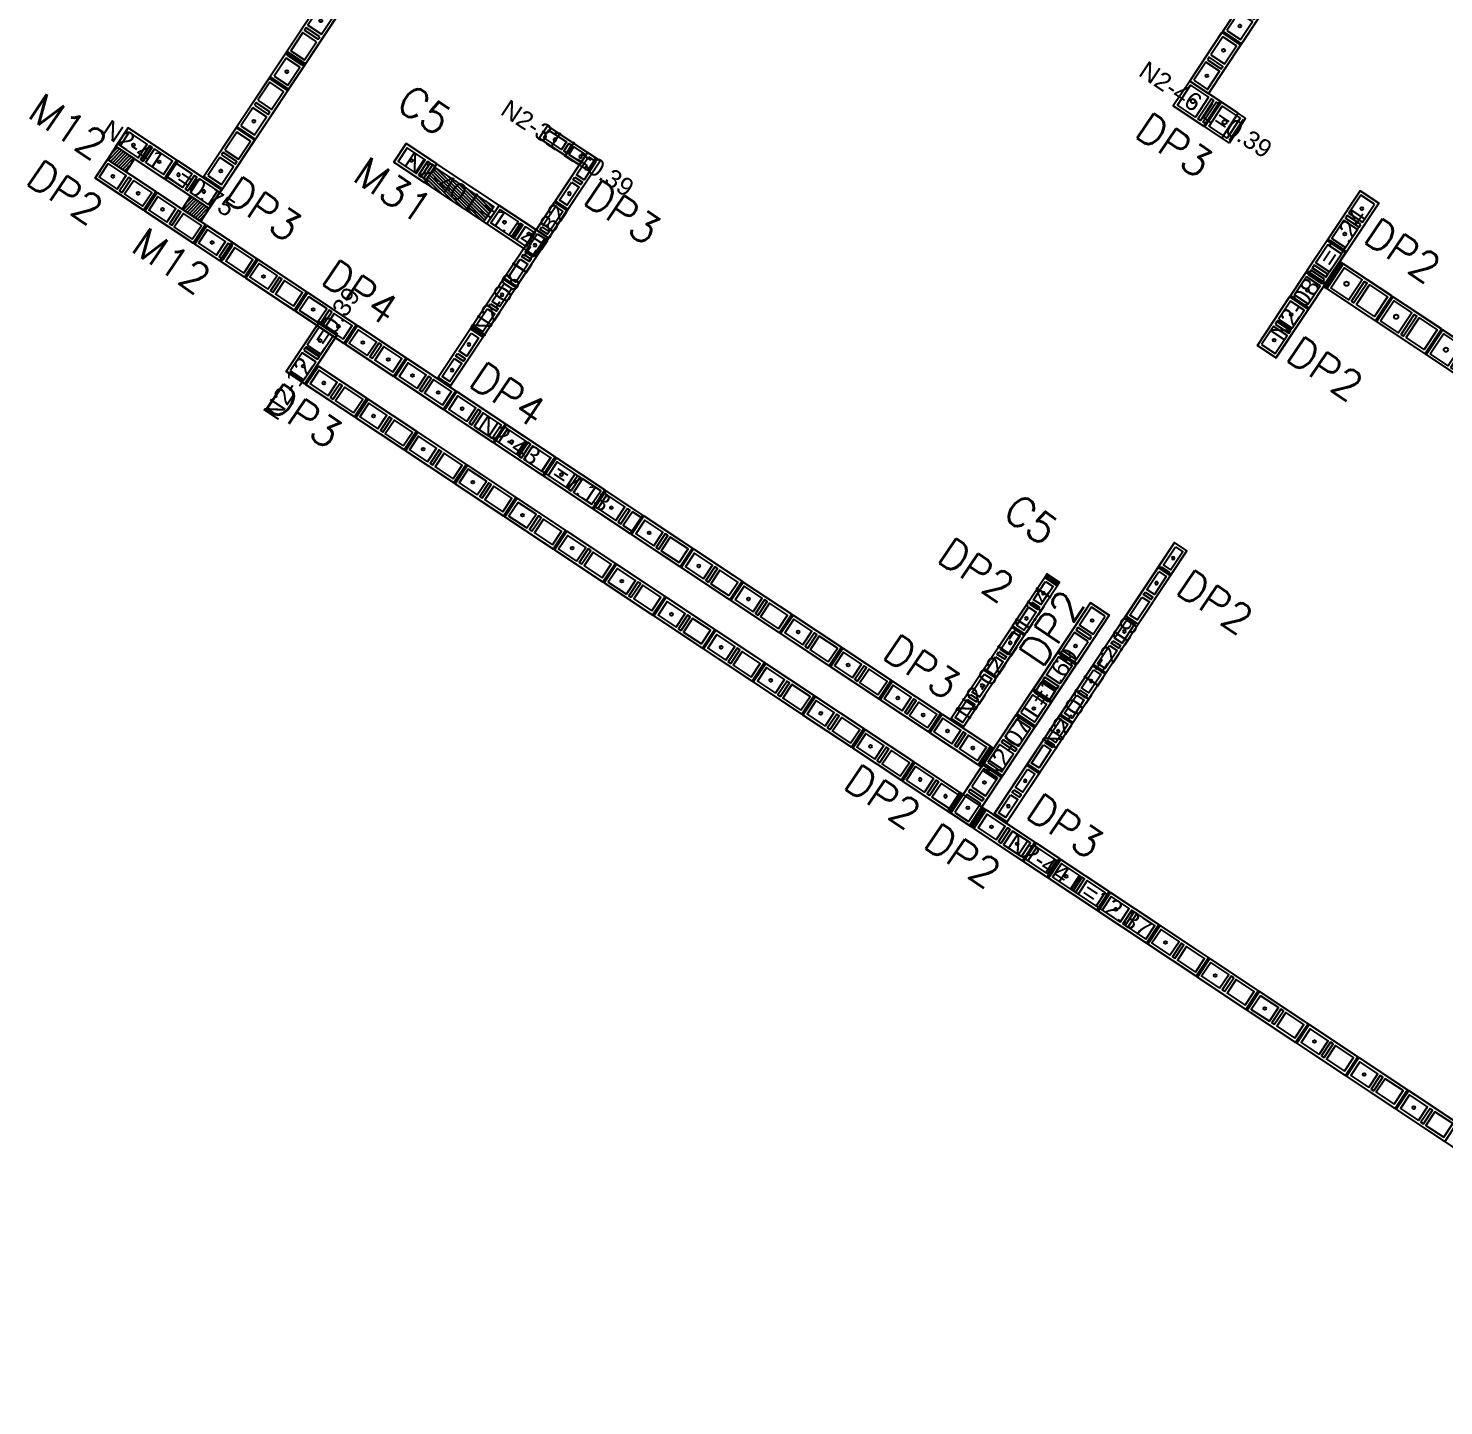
# Model space of a CAD drawing. Header units: metres. Extents: x -28.1 to 2.7, y -14.4 to 10.8.
# Drawn here: x -28.14 to -18.65, y -14.12 to -4.89 of the extents above; entities that cross this region are included whole.
import ezdxf
from ezdxf.enums import TextEntityAlignment as Align
from ezdxf.xclip import XClip

# ---------------------------------------------------------------- set-up
doc = ezdxf.new("R2010")
doc.units = ezdxf.units.M
doc.header["$XCLIPFRAME"] = 2
for name, color, linetype in [('block0.14', 1, 'Continuous'), ('BLOCK251', 1, 'Continuous'), ('BLOKS 008', 8, 'Continuous'), ('CUANT-MUROS-TEXTO', 7, 'Continuous'), ('hatch', 8, 'Continuous'), ('MOCHETAS 004', 4, 'Continuous'), ('N2 Muro de 10cm', 3, 'Continuous'), ('N2 Muro de 15cm', 1, 'Continuous'), ('N2 Muro de 20cm', 5, 'Continuous'), ('S-hatch 002', 2, 'Continuous'), ('S-text 003', 3, 'Continuous'), ('TEX5', 4, 'Continuous')]:
    doc.layers.add(name, color=color, linetype=linetype)
doc.styles.add('ROMANS', font='romans')
doc.styles.get("Standard").update_dxf_attribs({"font": 'arial.ttf'})

# ---------------------------------------------------------------- blocks, each defined once
blk = doc.blocks.new('*U9')
at = {"color": 251}
blk.add_lwpolyline([(135.5512, -9.5275), (135.7512, -9.5275)], dxfattribs=at)
for points in [[(135.5512, -9.9275), (135.7512, -9.9275), (135.7512, -9.5375), (135.5512, -9.5375)], [(135.7312, -9.7025), (135.5712, -9.7025), (135.5712, -9.5575), (135.7312, -9.5575)], [(135.7312, -9.7425), (135.5712, -9.7425), (135.5712, -9.7225), (135.7312, -9.7225)], [(135.7312, -9.9075), (135.5712, -9.9075), (135.5712, -9.7625), (135.7312, -9.7625)]]:
    blk.add_lwpolyline(points, close=True)
at = {"color": 3}
blk.add_circle((135.6512, -9.835), 0.0144, dxfattribs=at)
blk = doc.blocks.new('*U11')
at = {"color": 251}
blk.add_lwpolyline([(135.5512, -9.5275), (135.7512, -9.5275)], dxfattribs=at)
for points in [[(135.5512, -9.9275), (135.7512, -9.9275), (135.7512, -9.5375), (135.5512, -9.5375)], [(135.7312, -9.7025), (135.5712, -9.7025), (135.5712, -9.5575), (135.7312, -9.5575)], [(135.7312, -9.7425), (135.5712, -9.7425), (135.5712, -9.7225), (135.7312, -9.7225)], [(135.7312, -9.9075), (135.5712, -9.9075), (135.5712, -9.7625), (135.7312, -9.7625)]]:
    blk.add_lwpolyline(points, close=True)
at = {"color": 3}
blk.add_circle((135.6512, -9.835), 0.0144, dxfattribs=at)
blk = doc.blocks.new('*U12')
at = {"color": 251}
blk.add_lwpolyline([(135.5512, -9.5275), (135.7512, -9.5275)], dxfattribs=at)
for points in [[(135.5512, -9.9275), (135.7512, -9.9275), (135.7512, -9.5375), (135.5512, -9.5375)], [(135.7312, -9.7025), (135.5712, -9.7025), (135.5712, -9.5575), (135.7312, -9.5575)], [(135.7312, -9.7425), (135.5712, -9.7425), (135.5712, -9.7225), (135.7312, -9.7225)], [(135.7312, -9.9075), (135.5712, -9.9075), (135.5712, -9.7625), (135.7312, -9.7625)]]:
    blk.add_lwpolyline(points, close=True)
at = {"color": 3}
blk.add_circle((135.6512, -9.835), 0.0144, dxfattribs=at)
blk = doc.blocks.new('*U80')
for points in [[(-0.075, 0.4), (0.075, 0.4), (0.075, 0.01), (-0.075, 0.01)], [(0.055, 0.38), (-0.055, 0.38), (-0.055, 0.235), (0.055, 0.235)], [(0.055, 0.215), (-0.055, 0.215), (-0.055, 0.195), (0.055, 0.195)], [(0.055, 0.175), (-0.055, 0.175), (-0.055, 0.03), (0.055, 0.03)]]:
    blk.add_lwpolyline(points, close=True)
blk = doc.blocks.new('*U96')
for points in [[(-0.075, 0.4), (0.075, 0.4), (0.075, 0.01), (-0.075, 0.01)], [(0.055, 0.38), (-0.055, 0.38), (-0.055, 0.235), (0.055, 0.235)], [(0.055, 0.215), (-0.055, 0.215), (-0.055, 0.195), (0.055, 0.195)], [(0.055, 0.175), (-0.055, 0.175), (-0.055, 0.03), (0.055, 0.03)]]:
    blk.add_lwpolyline(points, close=True)
at = {"color": 251}
blk.add_lwpolyline([(-0.075, 0), (0.075, 0)], dxfattribs=at)
at = {"color": 3}
for centre in [(0, 0.3075), (0, 0.1025)]:
    blk.add_circle(centre, 0.00953, dxfattribs=at)
blk = doc.blocks.new('*U16')
for points in [[(-0.075, 0.4), (0.075, 0.4), (0.075, 0.01), (-0.075, 0.01)], [(0.055, 0.38), (-0.055, 0.38), (-0.055, 0.235), (0.055, 0.235)], [(0.055, 0.215), (-0.055, 0.215), (-0.055, 0.195), (0.055, 0.195)], [(0.055, 0.175), (-0.055, 0.175), (-0.055, 0.03), (0.055, 0.03)]]:
    blk.add_lwpolyline(points, close=True)
at = {"color": 251}
blk.add_lwpolyline([(-0.075, 0), (0.075, 0)], dxfattribs=at)
at = {"color": 3}
for centre in [(0, 0.3075), (0, 0.1025)]:
    blk.add_circle(centre, 0.00953, dxfattribs=at)
blk = doc.blocks.new('*U97')
blk.add_line((135.7512, -9.7325), (135.5512, -9.7325))
at = {"color": 251}
blk.add_lwpolyline([(135.5512, -9.5275), (135.7512, -9.5275)], dxfattribs=at)
for points in [[(135.7512, -9.7325), (135.7512, -9.5375), (135.5512, -9.5375), (135.5512, -9.7325)], [(135.5712, -9.7325), (135.5712, -9.7225), (135.7312, -9.7225), (135.7312, -9.7325)]]:
    blk.add_lwpolyline(points)
blk.add_lwpolyline([(135.7312, -9.7025), (135.5712, -9.7025), (135.5712, -9.5575), (135.7312, -9.5575)], close=True)
at = {"color": 3}
blk.add_circle((135.6512, -9.63), 0.0144, dxfattribs=at)
blk = doc.blocks.new('*U98')
at = {"color": 251}
blk.add_lwpolyline([(135.5512, -9.5275), (135.7512, -9.5275)], dxfattribs=at)
for points in [[(135.5512, -9.9275), (135.7512, -9.9275), (135.7512, -9.5375), (135.5512, -9.5375)], [(135.7312, -9.7025), (135.5712, -9.7025), (135.5712, -9.5575), (135.7312, -9.5575)], [(135.7312, -9.7425), (135.5712, -9.7425), (135.5712, -9.7225), (135.7312, -9.7225)], [(135.7312, -9.9075), (135.5712, -9.9075), (135.5712, -9.7625), (135.7312, -9.7625)]]:
    blk.add_lwpolyline(points, close=True)
at = {"color": 3}
blk.add_circle((135.6512, -9.835), 0.0144, dxfattribs=at)
blk = doc.blocks.new('*U99')
for points in [[(-0.075, 0.4), (0.075, 0.4), (0.075, 0.01), (-0.075, 0.01)], [(0.055, 0.38), (-0.055, 0.38), (-0.055, 0.235), (0.055, 0.235)], [(0.055, 0.215), (-0.055, 0.215), (-0.055, 0.195), (0.055, 0.195)], [(0.055, 0.175), (-0.055, 0.175), (-0.055, 0.03), (0.055, 0.03)]]:
    blk.add_lwpolyline(points, close=True)
at = {"color": 251}
blk.add_lwpolyline([(-0.075, 0), (0.075, 0)], dxfattribs=at)
at = {"color": 3}
for centre in [(0, 0.3075), (0, 0.1025)]:
    blk.add_circle(centre, 0.00953, dxfattribs=at)
blk = doc.blocks.new('*U85')
for points in [[(-0.075, 0.4), (0.075, 0.4), (0.075, 0.01), (-0.075, 0.01)], [(0.055, 0.38), (-0.055, 0.38), (-0.055, 0.235), (0.055, 0.235)], [(0.055, 0.215), (-0.055, 0.215), (-0.055, 0.195), (0.055, 0.195)], [(0.055, 0.175), (-0.055, 0.175), (-0.055, 0.03), (0.055, 0.03)]]:
    blk.add_lwpolyline(points, close=True)
blk = doc.blocks.new('*U108')
for points in [[(-0.075, 0.4), (0.075, 0.4), (0.075, 0.01), (-0.075, 0.01)], [(0.055, 0.38), (-0.055, 0.38), (-0.055, 0.235), (0.055, 0.235)], [(0.055, 0.215), (-0.055, 0.215), (-0.055, 0.195), (0.055, 0.195)], [(0.055, 0.175), (-0.055, 0.175), (-0.055, 0.03), (0.055, 0.03)]]:
    blk.add_lwpolyline(points, close=True)
at = {"color": 251}
blk.add_lwpolyline([(-0.075, 0), (0.075, 0)], dxfattribs=at)
at = {"color": 3}
blk.add_circle((0, 0.1025), 0.00953, dxfattribs=at)
blk = doc.blocks.new('*U109')
for points in [[(-0.075, 0.4), (0.075, 0.4), (0.075, 0.01), (-0.075, 0.01)], [(0.055, 0.38), (-0.055, 0.38), (-0.055, 0.235), (0.055, 0.235)], [(0.055, 0.215), (-0.055, 0.215), (-0.055, 0.195), (0.055, 0.195)], [(0.055, 0.175), (-0.055, 0.175), (-0.055, 0.03), (0.055, 0.03)]]:
    blk.add_lwpolyline(points, close=True)
at = {"color": 251}
blk.add_lwpolyline([(-0.075, 0), (0.075, 0)], dxfattribs=at)
at = {"color": 3}
blk.add_circle((0, 0.1025), 0.00953, dxfattribs=at)
blk = doc.blocks.new('*U110')
for points in [[(-0.075, 0.4), (0.075, 0.4), (0.075, 0.01), (-0.075, 0.01)], [(0.055, 0.38), (-0.055, 0.38), (-0.055, 0.235), (0.055, 0.235)], [(0.055, 0.215), (-0.055, 0.215), (-0.055, 0.195), (0.055, 0.195)], [(0.055, 0.175), (-0.055, 0.175), (-0.055, 0.03), (0.055, 0.03)]]:
    blk.add_lwpolyline(points, close=True)
at = {"color": 251}
blk.add_lwpolyline([(-0.075, 0), (0.075, 0)], dxfattribs=at)
at = {"color": 3}
for centre in [(0, 0.3075), (0, 0.1025)]:
    blk.add_circle(centre, 0.00953, dxfattribs=at)
blk = doc.blocks.new('*U111')
for points in [[(-0.075, 0.4), (0.075, 0.4), (0.075, 0.01), (-0.075, 0.01)], [(0.055, 0.38), (-0.055, 0.38), (-0.055, 0.235), (0.055, 0.235)], [(0.055, 0.215), (-0.055, 0.215), (-0.055, 0.195), (0.055, 0.195)], [(0.055, 0.175), (-0.055, 0.175), (-0.055, 0.03), (0.055, 0.03)]]:
    blk.add_lwpolyline(points, close=True)
at = {"color": 251}
blk.add_lwpolyline([(-0.075, 0), (0.075, 0)], dxfattribs=at)
at = {"color": 3}
for centre in [(0, 0.3075), (0, 0.1025)]:
    blk.add_circle(centre, 0.00953, dxfattribs=at)
blk = doc.blocks.new('*U112')
for points in [[(-0.075, 0.4), (0.075, 0.4), (0.075, 0.01), (-0.075, 0.01)], [(0.055, 0.38), (-0.055, 0.38), (-0.055, 0.235), (0.055, 0.235)], [(0.055, 0.215), (-0.055, 0.215), (-0.055, 0.195), (0.055, 0.195)], [(0.055, 0.175), (-0.055, 0.175), (-0.055, 0.03), (0.055, 0.03)]]:
    blk.add_lwpolyline(points, close=True)
at = {"color": 251}
blk.add_lwpolyline([(-0.075, 0), (0.075, 0)], dxfattribs=at)
at = {"color": 3}
for centre in [(0, 0.3075), (0, 0.1025)]:
    blk.add_circle(centre, 0.00953, dxfattribs=at)
blk = doc.blocks.new('*U343')
for points in [[(-0.075, 0.4), (0.075, 0.4), (0.075, 0.01), (-0.075, 0.01)], [(0.055, 0.38), (-0.055, 0.38), (-0.055, 0.235), (0.055, 0.235)], [(0.055, 0.215), (-0.055, 0.215), (-0.055, 0.195), (0.055, 0.195)], [(0.055, 0.175), (-0.055, 0.175), (-0.055, 0.03), (0.055, 0.03)]]:
    blk.add_lwpolyline(points, close=True)
at = {"color": 251}
blk.add_lwpolyline([(-0.075, 0), (0.075, 0)], dxfattribs=at)
at = {"color": 3}
for centre in [(0, 0.3075), (0, 0.1025)]:
    blk.add_circle(centre, 0.00953, dxfattribs=at)
blk = doc.blocks.new('*U347')
for points in [[(-0.075, 0.4), (0.075, 0.4), (0.075, 0.01), (-0.075, 0.01)], [(0.055, 0.38), (-0.055, 0.38), (-0.055, 0.235), (0.055, 0.235)], [(0.055, 0.215), (-0.055, 0.215), (-0.055, 0.195), (0.055, 0.195)], [(0.055, 0.175), (-0.055, 0.175), (-0.055, 0.03), (0.055, 0.03)]]:
    blk.add_lwpolyline(points, close=True)
at = {"color": 251}
blk.add_lwpolyline([(-0.075, 0), (0.075, 0)], dxfattribs=at)
at = {"color": 3}
for centre in [(0, 0.3075), (0, 0.1025)]:
    blk.add_circle(centre, 0.00953, dxfattribs=at)
blk = doc.blocks.new('*U346')
for points in [[(-0.075, 0.4), (0.075, 0.4), (0.075, 0.01), (-0.075, 0.01)], [(0.055, 0.38), (-0.055, 0.38), (-0.055, 0.235), (0.055, 0.235)], [(0.055, 0.215), (-0.055, 0.215), (-0.055, 0.195), (0.055, 0.195)], [(0.055, 0.175), (-0.055, 0.175), (-0.055, 0.03), (0.055, 0.03)]]:
    blk.add_lwpolyline(points, close=True)
at = {"color": 251}
blk.add_lwpolyline([(-0.075, 0), (0.075, 0)], dxfattribs=at)
at = {"color": 3}
for centre in [(0, 0.3075), (0, 0.1025)]:
    blk.add_circle(centre, 0.00953, dxfattribs=at)
blk = doc.blocks.new('*U116')
for points in [[(-0.075, 0.4), (0.075, 0.4), (0.075, 0.01), (-0.075, 0.01)], [(0.055, 0.38), (-0.055, 0.38), (-0.055, 0.235), (0.055, 0.235)], [(0.055, 0.215), (-0.055, 0.215), (-0.055, 0.195), (0.055, 0.195)], [(0.055, 0.175), (-0.055, 0.175), (-0.055, 0.03), (0.055, 0.03)]]:
    blk.add_lwpolyline(points, close=True)
at = {"color": 251}
blk.add_lwpolyline([(-0.075, 0), (0.075, 0)], dxfattribs=at)
at = {"color": 3}
blk.add_circle((0, 0.1025), 0.00953, dxfattribs=at)
blk = doc.blocks.new('*U113')
for points in [[(-0.075, 0.4), (0.075, 0.4), (0.075, 0.01), (-0.075, 0.01)], [(0.055, 0.38), (-0.055, 0.38), (-0.055, 0.235), (0.055, 0.235)], [(0.055, 0.215), (-0.055, 0.215), (-0.055, 0.195), (0.055, 0.195)], [(0.055, 0.175), (-0.055, 0.175), (-0.055, 0.03), (0.055, 0.03)]]:
    blk.add_lwpolyline(points, close=True)
at = {"color": 251}
blk.add_lwpolyline([(-0.075, 0), (0.075, 0)], dxfattribs=at)
at = {"color": 3}
for centre in [(0, 0.3075), (0, 0.1025)]:
    blk.add_circle(centre, 0.00953, dxfattribs=at)
blk = doc.blocks.new('*U114')
for points in [[(-0.075, 0.4), (0.075, 0.4), (0.075, 0.01), (-0.075, 0.01)], [(0.055, 0.38), (-0.055, 0.38), (-0.055, 0.235), (0.055, 0.235)], [(0.055, 0.215), (-0.055, 0.215), (-0.055, 0.195), (0.055, 0.195)], [(0.055, 0.175), (-0.055, 0.175), (-0.055, 0.03), (0.055, 0.03)]]:
    blk.add_lwpolyline(points, close=True)
at = {"color": 3}
blk.add_circle((0, 0.3075), 0.00953, dxfattribs=at)
blk = doc.blocks.new('*U115')
for points in [[(-0.075, 0.4), (0.075, 0.4), (0.075, 0.21), (-0.075, 0.21)], [(0.055, 0.38), (-0.055, 0.38), (-0.055, 0.235), (0.055, 0.235)]]:
    blk.add_lwpolyline(points, close=True)
at = {"color": 251}
blk.add_lwpolyline([(-0.075, 0.2), (0.075, 0.2)], dxfattribs=at)
blk.add_lwpolyline([(0.055, 0.21), (0.055, 0.215), (-0.055, 0.215), (-0.055, 0.21)])
blk = doc.blocks.new('*U121')
for points in [[(-0.075, 0.4), (0.075, 0.4), (0.075, 0.01), (-0.075, 0.01)], [(0.055, 0.38), (-0.055, 0.38), (-0.055, 0.235), (0.055, 0.235)], [(0.055, 0.215), (-0.055, 0.215), (-0.055, 0.195), (0.055, 0.195)], [(0.055, 0.175), (-0.055, 0.175), (-0.055, 0.03), (0.055, 0.03)]]:
    blk.add_lwpolyline(points, close=True)
at = {"color": 251}
blk.add_lwpolyline([(-0.075, 0), (0.075, 0)], dxfattribs=at)
at = {"color": 3}
for centre in [(0, 0.3075), (0, 0.1025)]:
    blk.add_circle(centre, 0.00953, dxfattribs=at)
blk = doc.blocks.new('*U124')
for points in [[(-0.075, 0.4), (0.075, 0.4), (0.075, 0.01), (-0.075, 0.01)], [(0.055, 0.38), (-0.055, 0.38), (-0.055, 0.235), (0.055, 0.235)], [(0.055, 0.215), (-0.055, 0.215), (-0.055, 0.195), (0.055, 0.195)], [(0.055, 0.175), (-0.055, 0.175), (-0.055, 0.03), (0.055, 0.03)]]:
    blk.add_lwpolyline(points, close=True)
at = {"color": 251}
blk.add_lwpolyline([(-0.075, 0), (0.075, 0)], dxfattribs=at)
at = {"color": 3}
blk.add_circle((0, 0.3075), 0.00953, dxfattribs=at)
blk = doc.blocks.new('*U123')
for points in [[(-0.075, 0.4), (0.075, 0.4), (0.075, 0.21), (-0.075, 0.21)], [(0.055, 0.38), (-0.055, 0.38), (-0.055, 0.235), (0.055, 0.235)]]:
    blk.add_lwpolyline(points, close=True)
at = {"color": 251}
blk.add_lwpolyline([(-0.075, 0.2), (0.075, 0.2)], dxfattribs=at)
blk.add_lwpolyline([(0.055, 0.21), (0.055, 0.215), (-0.055, 0.215), (-0.055, 0.21)])
at = {"color": 3}
blk.add_circle((0, 0.3075), 0.00953, dxfattribs=at)
blk = doc.blocks.new('*U125')
for points in [[(-0.075, 0.4), (0.075, 0.4), (0.075, 0.01), (-0.075, 0.01)], [(0.055, 0.38), (-0.055, 0.38), (-0.055, 0.235), (0.055, 0.235)], [(0.055, 0.215), (-0.055, 0.215), (-0.055, 0.195), (0.055, 0.195)], [(0.055, 0.175), (-0.055, 0.175), (-0.055, 0.03), (0.055, 0.03)]]:
    blk.add_lwpolyline(points, close=True)
at = {"color": 3}
blk.add_circle((0, 0.3075), 0.00953, dxfattribs=at)
blk = doc.blocks.new('*U133')
for points in [[(-0.075, 0.4), (0.075, 0.4), (0.075, 0.01), (-0.075, 0.01)], [(0.055, 0.38), (-0.055, 0.38), (-0.055, 0.235), (0.055, 0.235)], [(0.055, 0.215), (-0.055, 0.215), (-0.055, 0.195), (0.055, 0.195)], [(0.055, 0.175), (-0.055, 0.175), (-0.055, 0.03), (0.055, 0.03)]]:
    blk.add_lwpolyline(points, close=True)
at = {"color": 3}
blk.add_circle((0, 0.3075), 0.00953, dxfattribs=at)
blk = doc.blocks.new('*U301')
for points in [[(-0.05, 0.4), (0.05, 0.4), (0.05, 0.01), (-0.05, 0.01)], [(0.03, 0.38), (-0.03, 0.38), (-0.03, 0.235), (0.03, 0.235)], [(0.03, 0.215), (-0.03, 0.215), (-0.03, 0.195), (0.03, 0.195)], [(0.03, 0.175), (-0.03, 0.175), (-0.03, 0.03), (0.03, 0.03)]]:
    blk.add_lwpolyline(points, close=True)
at = {"color": 251}
blk.add_lwpolyline([(-0.05, 0), (0.05, 0)], dxfattribs=at)
at = {"color": 3}
for centre in [(0, 0.3075), (0, 0.1025)]:
    blk.add_circle(centre, 0.00953, dxfattribs=at)
blk = doc.blocks.new('*U303')
for points in [[(-0.05, 0.4), (0.05, 0.4), (0.05, 0.01), (-0.05, 0.01)], [(0.03, 0.38), (-0.03, 0.38), (-0.03, 0.235), (0.03, 0.235)], [(0.03, 0.215), (-0.03, 0.215), (-0.03, 0.195), (0.03, 0.195)], [(0.03, 0.175), (-0.03, 0.175), (-0.03, 0.03), (0.03, 0.03)]]:
    blk.add_lwpolyline(points, close=True)
at = {"color": 251}
blk.add_lwpolyline([(-0.05, 0), (0.05, 0)], dxfattribs=at)
at = {"color": 3}
blk.add_circle((0, 0.3075), 0.00953, dxfattribs=at)
blk = doc.blocks.new('*U304')
for points in [[(-0.05, 0.4), (0.05, 0.4), (0.05, 0.01), (-0.05, 0.01)], [(0.03, 0.38), (-0.03, 0.38), (-0.03, 0.235), (0.03, 0.235)], [(0.03, 0.215), (-0.03, 0.215), (-0.03, 0.195), (0.03, 0.195)], [(0.03, 0.175), (-0.03, 0.175), (-0.03, 0.03), (0.03, 0.03)]]:
    blk.add_lwpolyline(points, close=True)
at = {"color": 251}
blk.add_lwpolyline([(-0.05, 0), (0.05, 0)], dxfattribs=at)
at = {"color": 3}
blk.add_circle((0, 0.3075), 0.00953, dxfattribs=at)
blk = doc.blocks.new('*U305')
for points in [[(-0.05, 0.4), (0.05, 0.4), (0.05, 0.01), (-0.05, 0.01)], [(0.03, 0.38), (-0.03, 0.38), (-0.03, 0.235), (0.03, 0.235)], [(0.03, 0.215), (-0.03, 0.215), (-0.03, 0.195), (0.03, 0.195)], [(0.03, 0.175), (-0.03, 0.175), (-0.03, 0.03), (0.03, 0.03)]]:
    blk.add_lwpolyline(points, close=True)
at = {"color": 251}
blk.add_lwpolyline([(-0.05, 0), (0.05, 0)], dxfattribs=at)
at = {"color": 3}
blk.add_circle((0, 0.3075), 0.00953, dxfattribs=at)
blk = doc.blocks.new('*U302')
for points in [[(-0.05, 0.4), (0.05, 0.4), (0.05, 0.21), (-0.05, 0.21)], [(0.03, 0.38), (-0.03, 0.38), (-0.03, 0.235), (0.03, 0.235)]]:
    blk.add_lwpolyline(points, close=True)
at = {"color": 251}
blk.add_lwpolyline([(-0.05, 0.2), (0.05, 0.2)], dxfattribs=at)
blk.add_lwpolyline([(0.03, 0.21), (0.03, 0.215), (-0.03, 0.215), (-0.03, 0.21)])
at = {"color": 3}
blk.add_circle((0, 0.3075), 0.00953, dxfattribs=at)
blk = doc.blocks.new('*U307')
for points in [[(-0.05, 0.4), (0.05, 0.4), (0.05, 0.01), (-0.05, 0.01)], [(0.03, 0.38), (-0.03, 0.38), (-0.03, 0.235), (0.03, 0.235)], [(0.03, 0.215), (-0.03, 0.215), (-0.03, 0.195), (0.03, 0.195)], [(0.03, 0.175), (-0.03, 0.175), (-0.03, 0.03), (0.03, 0.03)]]:
    blk.add_lwpolyline(points, close=True)
at = {"color": 251}
blk.add_lwpolyline([(-0.05, 0), (0.05, 0)], dxfattribs=at)
at = {"color": 3}
blk.add_circle((0, 0.3075), 0.00953, dxfattribs=at)
blk = doc.blocks.new('*U308')
for points in [[(-0.05, 0.4), (0.05, 0.4), (0.05, 0.01), (-0.05, 0.01)], [(0.03, 0.38), (-0.03, 0.38), (-0.03, 0.235), (0.03, 0.235)], [(0.03, 0.215), (-0.03, 0.215), (-0.03, 0.195), (0.03, 0.195)], [(0.03, 0.175), (-0.03, 0.175), (-0.03, 0.03), (0.03, 0.03)]]:
    blk.add_lwpolyline(points, close=True)
at = {"color": 251}
blk.add_lwpolyline([(-0.05, 0), (0.05, 0)], dxfattribs=at)
at = {"color": 3}
for centre in [(0, 0.3075), (0, 0.1025)]:
    blk.add_circle(centre, 0.00953, dxfattribs=at)
blk = doc.blocks.new('*U306')
for points in [[(-0.05, 0.4), (0.05, 0.4), (0.05, 0.01), (-0.05, 0.01)], [(0.03, 0.38), (-0.03, 0.38), (-0.03, 0.235), (0.03, 0.235)], [(0.03, 0.215), (-0.03, 0.215), (-0.03, 0.195), (0.03, 0.195)], [(0.03, 0.175), (-0.03, 0.175), (-0.03, 0.03), (0.03, 0.03)]]:
    blk.add_lwpolyline(points, close=True)
at = {"color": 251}
blk.add_lwpolyline([(-0.05, 0), (0.05, 0)], dxfattribs=at)
at = {"color": 3}
blk.add_circle((0, 0.3075), 0.00953, dxfattribs=at)
blk = doc.blocks.new('*U309')
for points in [[(-0.05, 0.4), (0.05, 0.4), (0.05, 0.01), (-0.05, 0.01)], [(0.03, 0.38), (-0.03, 0.38), (-0.03, 0.235), (0.03, 0.235)], [(0.03, 0.215), (-0.03, 0.215), (-0.03, 0.195), (0.03, 0.195)], [(0.03, 0.175), (-0.03, 0.175), (-0.03, 0.03), (0.03, 0.03)]]:
    blk.add_lwpolyline(points, close=True)
at = {"color": 251}
blk.add_lwpolyline([(-0.05, 0), (0.05, 0)], dxfattribs=at)
at = {"color": 3}
blk.add_circle((0, 0.3075), 0.00953, dxfattribs=at)
blk = doc.blocks.new('*U310')
for points in [[(-0.05, 0.4), (0.05, 0.4), (0.05, 0.01), (-0.05, 0.01)], [(0.03, 0.38), (-0.03, 0.38), (-0.03, 0.235), (0.03, 0.235)], [(0.03, 0.215), (-0.03, 0.215), (-0.03, 0.195), (0.03, 0.195)], [(0.03, 0.175), (-0.03, 0.175), (-0.03, 0.03), (0.03, 0.03)]]:
    blk.add_lwpolyline(points, close=True)
at = {"color": 251}
blk.add_lwpolyline([(-0.05, 0), (0.05, 0)], dxfattribs=at)
at = {"color": 3}
for centre in [(0, 0.3075), (0, 0.1025)]:
    blk.add_circle(centre, 0.00953, dxfattribs=at)
blk = doc.blocks.new('*U311')
for points in [[(-0.05, 0.4), (0.05, 0.4), (0.05, 0.01), (-0.05, 0.01)], [(0.03, 0.38), (-0.03, 0.38), (-0.03, 0.235), (0.03, 0.235)], [(0.03, 0.215), (-0.03, 0.215), (-0.03, 0.195), (0.03, 0.195)], [(0.03, 0.175), (-0.03, 0.175), (-0.03, 0.03), (0.03, 0.03)]]:
    blk.add_lwpolyline(points, close=True)
at = {"color": 251}
blk.add_lwpolyline([(-0.05, 0), (0.05, 0)], dxfattribs=at)
at = {"color": 3}
blk.add_circle((0, 0.3075), 0.00953, dxfattribs=at)
blk = doc.blocks.new('*U312')
for points in [[(-0.05, 0.4), (0.05, 0.4), (0.05, 0.01), (-0.05, 0.01)], [(0.03, 0.38), (-0.03, 0.38), (-0.03, 0.235), (0.03, 0.235)], [(0.03, 0.215), (-0.03, 0.215), (-0.03, 0.195), (0.03, 0.195)], [(0.03, 0.175), (-0.03, 0.175), (-0.03, 0.03), (0.03, 0.03)]]:
    blk.add_lwpolyline(points, close=True)
at = {"color": 251}
blk.add_lwpolyline([(-0.05, 0), (0.05, 0)], dxfattribs=at)
at = {"color": 3}
blk.add_circle((0, 0.3075), 0.00953, dxfattribs=at)
blk = doc.blocks.new('*U328')
for points in [[(-0.05, 0.4), (0.05, 0.4), (0.05, 0.01), (-0.05, 0.01)], [(0.03, 0.38), (-0.03, 0.38), (-0.03, 0.235), (0.03, 0.235)], [(0.03, 0.215), (-0.03, 0.215), (-0.03, 0.195), (0.03, 0.195)], [(0.03, 0.175), (-0.03, 0.175), (-0.03, 0.03), (0.03, 0.03)]]:
    blk.add_lwpolyline(points, close=True)
at = {"color": 251}
blk.add_lwpolyline([(-0.05, 0), (0.05, 0)], dxfattribs=at)
at = {"color": 3}
for centre in [(0, 0.3075), (0, 0.1025)]:
    blk.add_circle(centre, 0.00953, dxfattribs=at)
blk = doc.blocks.new('*U329')
for points in [[(-0.05, 0.4), (0.05, 0.4), (0.05, 0.01), (-0.05, 0.01)], [(0.03, 0.38), (-0.03, 0.38), (-0.03, 0.235), (0.03, 0.235)], [(0.03, 0.215), (-0.03, 0.215), (-0.03, 0.195), (0.03, 0.195)], [(0.03, 0.175), (-0.03, 0.175), (-0.03, 0.03), (0.03, 0.03)]]:
    blk.add_lwpolyline(points, close=True)
at = {"color": 251}
blk.add_lwpolyline([(-0.05, 0), (0.05, 0)], dxfattribs=at)
at = {"color": 3}
blk.add_circle((0, 0.1025), 0.00953, dxfattribs=at)
blk = doc.blocks.new('*U325')
for points in [[(-0.075, 0.4), (0.075, 0.4), (0.075, 0.21), (-0.075, 0.21)], [(0.055, 0.38), (-0.055, 0.38), (-0.055, 0.235), (0.055, 0.235)]]:
    blk.add_lwpolyline(points, close=True)
at = {"color": 251}
blk.add_lwpolyline([(-0.075, 0.2), (0.075, 0.2)], dxfattribs=at)
blk.add_lwpolyline([(0.055, 0.21), (0.055, 0.215), (-0.055, 0.215), (-0.055, 0.21)])
at = {"color": 3}
blk.add_circle((0, 0.3075), 0.00953, dxfattribs=at)
blk = doc.blocks.new('*U345')
for points in [[(-0.075, 0.4), (0.075, 0.4), (0.075, 0.01), (-0.075, 0.01)], [(0.055, 0.38), (-0.055, 0.38), (-0.055, 0.235), (0.055, 0.235)], [(0.055, 0.215), (-0.055, 0.215), (-0.055, 0.195), (0.055, 0.195)], [(0.055, 0.175), (-0.055, 0.175), (-0.055, 0.03), (0.055, 0.03)]]:
    blk.add_lwpolyline(points, close=True)
at = {"color": 251}
blk.add_lwpolyline([(-0.075, 0), (0.075, 0)], dxfattribs=at)
at = {"color": 3}
blk.add_circle((0, 0.1025), 0.00953, dxfattribs=at)
blk = doc.blocks.new('*U342')
for points in [[(-0.075, 0.4), (0.075, 0.4), (0.075, 0.01), (-0.075, 0.01)], [(0.055, 0.38), (-0.055, 0.38), (-0.055, 0.235), (0.055, 0.235)], [(0.055, 0.215), (-0.055, 0.215), (-0.055, 0.195), (0.055, 0.195)], [(0.055, 0.175), (-0.055, 0.175), (-0.055, 0.03), (0.055, 0.03)]]:
    blk.add_lwpolyline(points, close=True)
at = {"color": 251}
blk.add_lwpolyline([(-0.075, 0), (0.075, 0)], dxfattribs=at)
at = {"color": 3}
for centre in [(0, 0.3075), (0, 0.1025)]:
    blk.add_circle(centre, 0.00953, dxfattribs=at)
blk = doc.blocks.new('*U392')
for points in [[(-0.05, 0.4), (0.05, 0.4), (0.05, 0.01), (-0.05, 0.01)], [(0.03, 0.38), (-0.03, 0.38), (-0.03, 0.235), (0.03, 0.235)], [(0.03, 0.215), (-0.03, 0.215), (-0.03, 0.195), (0.03, 0.195)], [(0.03, 0.175), (-0.03, 0.175), (-0.03, 0.03), (0.03, 0.03)]]:
    blk.add_lwpolyline(points, close=True)
at = {"color": 251}
blk.add_lwpolyline([(-0.05, 0), (0.05, 0)], dxfattribs=at)
at = {"color": 3}
for centre in [(0, 0.3075), (0, 0.1025)]:
    blk.add_circle(centre, 0.00953, dxfattribs=at)
blk = doc.blocks.new('*U101')
for points in [[(-0.075, 0.4), (0.075, 0.4), (0.075, 0.01), (-0.075, 0.01)], [(0.055, 0.38), (-0.055, 0.38), (-0.055, 0.235), (0.055, 0.235)], [(0.055, 0.215), (-0.055, 0.215), (-0.055, 0.195), (0.055, 0.195)], [(0.055, 0.175), (-0.055, 0.175), (-0.055, 0.03), (0.055, 0.03)]]:
    blk.add_lwpolyline(points, close=True)
at = {"color": 251}
blk.add_lwpolyline([(-0.075, 0), (0.075, 0)], dxfattribs=at)
at = {"color": 3}
for centre in [(0, 0.3075), (0, 0.1025)]:
    blk.add_circle(centre, 0.00953, dxfattribs=at)
blk = doc.blocks.new('*U394')
for points in [[(-0.075, 0.4), (0.075, 0.4), (0.075, 0.01), (-0.075, 0.01)], [(0.055, 0.38), (-0.055, 0.38), (-0.055, 0.235), (0.055, 0.235)], [(0.055, 0.38), (-0.055, 0.38), (-0.055, 0.235), (0.055, 0.235)], [(0.055, 0.215), (-0.055, 0.215), (-0.055, 0.195), (0.055, 0.195)], [(0.055, 0.175), (-0.055, 0.175), (-0.055, 0.03), (0.055, 0.03)]]:
    blk.add_lwpolyline(points, close=True)
blk.add_lwpolyline([(0.055, 0.21), (0.055, 0.215), (-0.055, 0.215), (-0.055, 0.21)])
at = {"color": 251}
blk.add_lwpolyline([(-0.075, 0), (0.075, 0)], dxfattribs=at)
blk = doc.blocks.new('*U393')
for points in [[(-0.075, 0.4), (0.075, 0.4), (0.075, 0.21), (-0.075, 0.21)], [(0.055, 0.38), (-0.055, 0.38), (-0.055, 0.235), (0.055, 0.235)]]:
    blk.add_lwpolyline(points, close=True)
at = {"color": 251}
blk.add_lwpolyline([(-0.075, 0.2), (0.075, 0.2)], dxfattribs=at)
blk.add_lwpolyline([(0.055, 0.21), (0.055, 0.215), (-0.055, 0.215), (-0.055, 0.21)])
at = {"color": 3}
blk.add_circle((0, 0.3075), 0.00953, dxfattribs=at)
blk = doc.blocks.new('*U395')
for points in [[(-0.075, 0.4), (0.075, 0.4), (0.075, 0.01), (-0.075, 0.01)], [(0.055, 0.38), (-0.055, 0.38), (-0.055, 0.235), (0.055, 0.235)], [(0.055, 0.215), (-0.055, 0.215), (-0.055, 0.195), (0.055, 0.195)], [(0.055, 0.175), (-0.055, 0.175), (-0.055, 0.03), (0.055, 0.03)]]:
    blk.add_lwpolyline(points, close=True)
blk = doc.blocks.new('*U118')
for points in [[(-0.075, 0.4), (0.075, 0.4), (0.075, 0.01), (-0.075, 0.01)], [(0.055, 0.38), (-0.055, 0.38), (-0.055, 0.235), (0.055, 0.235)], [(0.055, 0.215), (-0.055, 0.215), (-0.055, 0.195), (0.055, 0.195)], [(0.055, 0.175), (-0.055, 0.175), (-0.055, 0.03), (0.055, 0.03)]]:
    blk.add_lwpolyline(points, close=True)
at = {"color": 3}
blk.add_circle((0, 0.3075), 0.00953, dxfattribs=at)

msp = doc.modelspace()

# ---------------------------------------------------------------- hatches: boundary and pattern name
at = {"layer": 'hatch'}
h = msp.add_hatch(dxfattribs=at)
h.set_pattern_fill('HONEY', color=256, scale=0.0025, angle=340.30645)
h.set_pattern_definition([(340.30645478, (-4128.215095, -2056.0278875), (0.013526325287, 0.002459724085), [0.0079375, -0.015875]), (100.30645478, (-4128.215095, -2056.0278875), (-0.008893346187, 0.010484279276), [0.0079375, -0.015875]), (40.30645478, (-4128.215095, -2056.0278875), (0.0046329791, 0.012944003361), [-0.015875, 0.0079375])])
h.paths.add_polyline_path([(-19.3469, -6.4504), (-19.4576, -6.617), (-19.4358, -6.6315), (-19.3251, -6.4649)])
h = msp.add_hatch(dxfattribs=at)
h.set_pattern_fill('HONEY', color=256, scale=0.0025, angle=70.30645)
h.set_pattern_definition([(70.30645478, (2028.211558, -4117.407465), (-0.002459724085, 0.013526325287), [0.0079375, -0.015875]), (190.30645478, (2028.211558, -4117.407465), (-0.010484279276, -0.008893346187), [0.0079375, -0.015875]), (130.30645478, (2028.211558, -4117.407465), (-0.012944003361, 0.0046329791), [-0.015875, 0.0079375])])
h.paths.add_polyline_path([(-21.3257, -8.569), (-21.2425, -8.6243), (-21.2266, -8.6005), (-21.3097, -8.5452)])
h = msp.add_hatch(dxfattribs=at)
h.set_pattern_fill('HONEY', color=256, scale=0.0025, angle=340.30645)
h.set_pattern_definition([(340.30645478, (-4130.529408, -2059.23636), (0.013526325287, 0.002459724085), [0.0079375, -0.015875]), (100.30645478, (-4130.529408, -2059.23636), (-0.008893346187, 0.010484279276), [0.0079375, -0.015875]), (40.30645478, (-4130.529408, -2059.23636), (0.0046329791, 0.012944003361), [-0.015875, 0.0079375])])
h.paths.add_polyline_path([(-21.6889, -9.7006), (-21.7719, -9.8255), (-21.7501, -9.8399), (-21.6671, -9.7151)])
h = msp.add_hatch(dxfattribs=at)
h.set_pattern_fill('HONEY', color=256, scale=0.0025, angle=340.30645)
h.set_pattern_definition([(340.30645478, (-4130.734882, -2059.545478), (0.013526325287, 0.002459724085), [0.0079375, -0.015875]), (100.30645478, (-4130.734882, -2059.545478), (-0.008893346187, 0.010484279276), [0.0079375, -0.015875]), (40.30645478, (-4130.734882, -2059.545478), (0.0046329791, 0.012944003361), [-0.015875, 0.0079375])])
h.paths.add_polyline_path([(-21.8944, -10.0097), (-21.9774, -10.1346), (-21.9556, -10.1491), (-21.8726, -10.0242)])
h = msp.add_hatch(dxfattribs=at)
h.set_pattern_fill('HONEY', color=256, scale=0.0025, angle=340.30645)
h.set_pattern_definition([(340.30645478, (-4130.5882036, -2059.6429765), (0.013526325287, 0.002459724085), [0.0079375, -0.015875]), (100.30645478, (-4130.5882036, -2059.6429765), (-0.008893346187, 0.010484279276), [0.0079375, -0.015875]), (40.30645478, (-4130.5882036, -2059.6429765), (0.0046329791, 0.012944003361), [-0.015875, 0.0079375])])
h.paths.add_polyline_path([(-21.7477, -10.1072), (-21.8307, -10.2321), (-21.8089, -10.2466), (-21.7259, -10.1217)])
at = {"layer": 'S-hatch 002'}
h = msp.add_hatch(dxfattribs=at)
h.set_pattern_fill('ANSI31', color=256, scale=0.005)
h.set_pattern_definition([(45, (-3.168913, -0.240762), (-0.01122532, 0.01122532), [])])
h.paths.add_polyline_path([(-27.6087, -5.7655), (-27.4838, -5.8485), (-27.4267, -5.7626), (-27.5516, -5.6796)])
h = msp.add_hatch(dxfattribs=at)
h.set_pattern_fill('ANSI31', color=256, scale=0.005, angle=90)
h.set_pattern_definition([(135, (-31.181556, 18.811663), (-0.01122532, -0.01122532), [])])
h.paths.add_polyline_path([(-25.4832, -5.9211), (-25.2953, -6.0465), (-25.2261, -5.9424), (-25.4139, -5.8171)])
h.paths.add_polyline_path([(-25.2953, -6.0465), (-25.0871, -6.1849), (-25.0179, -6.0808), (-25.2261, -5.9424)])
h = msp.add_hatch(dxfattribs=at)
h.set_pattern_fill('ANSI31', color=256, scale=0.005)
h.set_pattern_definition([(45, (-2.668276, -0.57356), (-0.01122532, 0.01122532), [])])
h.paths.add_polyline_path([(-27.1081, -6.0983), (-26.9831, -6.1813), (-26.9261, -6.0954), (-27.051, -6.0124)])

# ---------------------------------------------------------------- linework, layer by layer
at = {"layer": 'hatch'}
for points in [[(-19.3469, -6.4504), (-19.4576, -6.617), (-19.4358, -6.6315), (-19.3251, -6.4649)], [(-21.3257, -8.569), (-21.2425, -8.6243), (-21.2266, -8.6005), (-21.3097, -8.5452)], [(-21.6889, -9.7006), (-21.7719, -9.8255), (-21.7501, -9.8399), (-21.6671, -9.7151)], [(-21.8944, -10.0097), (-21.9774, -10.1346), (-21.9556, -10.1491), (-21.8726, -10.0242)], [(-21.7477, -10.1072), (-21.8307, -10.2321), (-21.8089, -10.2466), (-21.7259, -10.1217)]]:
    msp.add_lwpolyline(points, close=True, dxfattribs=at)
at = {"layer": 'MOCHETAS 004'}
for points in [[(-27.4267, -5.7626), (-27.5516, -5.6796), (-27.6087, -5.7655), (-27.4838, -5.8485)], [(-26.9261, -6.0954), (-27.051, -6.0124), (-27.1081, -6.0983), (-26.9831, -6.1813)]]:
    msp.add_lwpolyline(points, close=True, dxfattribs=at)
msp.add_lwpolyline([(-25.0871, -6.1849), (-25.0179, -6.0808), (-25.4139, -5.8171), (-25.4832, -5.9211), (-25.0871, -6.1849)], dxfattribs=at)
at = {"layer": 'N2 Muro de 10cm'}
for points in [[(-24.3338, -5.7568), (-24.6586, -5.5409), (-24.714, -5.6242), (-24.3892, -5.8401)], [(-25.3136, -7.2909), (-24.3064, -5.7752), (-24.3897, -5.7198), (-25.3969, -7.2356)], [(-21.5855, -10.2149), (-20.3727, -8.3899), (-20.456, -8.3346), (-21.6688, -10.1596)], [(-21.8752, -9.5765), (-21.2425, -8.6244), (-21.3257, -8.569), (-21.9585, -9.5212)]]:
    msp.add_lwpolyline(points, close=True, dxfattribs=at)
at = {"layer": 'N2 Muro de 15cm'}
for points in [[(-26.8425, -5.9708), (-22.1806, 1.0443), (-22.3056, 1.1273), (-26.9675, -5.8878)], [(-20.2287, -5.3238), (-16.9934, -0.4554), (-17.1183, -0.3723), (-20.3537, -5.2408)], [(-26.843, -5.9705), (-27.4686, -5.5547), (-27.5516, -5.6796), (-26.9261, -6.0954)], [(-24.6579, -6.2895), (-25.6052, -5.6599), (-25.6882, -5.7848), (-24.741, -6.4145)], [(-21.6671, -9.7149), (-27.6086, -5.7654), (-27.6917, -5.8903), (-21.7502, -9.8398)], [(-19.7758, -7.0959), (-19.0875, -6.0601), (-19.2124, -5.977), (-19.9008, -7.0128)], [(-26.2858, -7.2708), (-26.0699, -6.946), (-26.1948, -6.863), (-26.4107, -7.1878)], [(-15.8969, -13.9964), (-26.2027, -7.1458), (-26.2857, -7.2707), (-15.9799, -14.1213)], [(-21.8308, -10.2321), (-20.8936, -8.8218), (-21.0185, -8.7388), (-21.9557, -10.1491)]]:
    msp.add_lwpolyline(points, close=True, dxfattribs=at)
at = {"layer": 'N2 Muro de 20cm'}
for points in [[(-20.0291, -5.4565), (-20.3539, -5.2406), (-20.4646, -5.4072), (-20.1399, -5.6231)], [(-14.4159, -9.7282), (-19.3469, -6.4504), (-19.4576, -6.617), (-14.5266, -9.8948)]]:
    msp.add_lwpolyline(points, close=True, dxfattribs=at)
at = {"layer": 'S-hatch 002'}
msp.add_circle((-24.7835, -6.2662), 0.00953, dxfattribs=at)

# ---------------------------------------------------------------- block references
at = {"layer": 'block0.14', "rotation": 236.3860426400595}
for name, p in [('*U9', (63.9828, 100.9245)), ('*U11', (64.3159, 100.703)), ('*U12', (64.6491, 100.4816))]:
    msp.add_blockref(name, p, dxfattribs=at)
at = {"layer": 'BLOCK251'}
for name, p, rotation in [('*U101', (-21.177, -9.1138), 326.4290513009438), ('*U393', (-21.2296, -9.1908), 146.4290513009438), ('*U394', (-21.4508, -9.524), 146.4290513009438), ('*U101', (-21.672, -9.8573), 146.4290513009438)]:
    msp.add_blockref(name, p, dxfattribs=dict(at, rotation=rotation))
ref = msp.add_blockref('*U395', (-21.1715, -9.1055), dxfattribs=dict(at, xscale=-1, rotation=146.3860430117086))
XClip(ref).set_block_clipping_path([(-0.0743610676, 0), (0.073949056, 0.3031385153)])
at = {"layer": 'BLOKS 008'}
for name, p, rotation in [('*U16', (-19.8489, -4.6157), 146.3781811899535), ('*U96', (-20.07, -4.9491), 146.3781811899535), ('*U123', (-26.2356, -4.9213), 146.3852234240132), ('*U124', (-26.4571, -5.2544), 146.3862377185811), ('*U97', (-103.2388, -113.151), 56.38425980998234), ('*U113', (-27.177, -5.8386), 56.38678812413792), ('*U124', (-26.6785, -5.5875), 146.3862377185811), ('*U113', (-27.3171, -6.0494), 56.38678812413792), ('*U116', (-27.3254, -6.0438), 236.3867881241379), ('*U16', (-19.3714, -6.3517), 326.3781811899534), ('*U115', (-26.981, -6.2723), 236.3867881241379), ('*U108', (-26.6479, -6.4938), 236.3867881241379), ('*U325', (-19.3954, -6.3881), 146.3781811899535), ('*U343', (-26.3148, -6.7152), 236.3867881241379), ('*U99', (-19.6169, -6.7212), 146.3781811899535), ('*U342', (-26.1268, -6.8962), 146.3862377185811), ('*U346', (-25.9817, -6.9367), 236.3867881241379), ('*U347', (-25.6486, -7.1581), 236.3867881241379), ('*U108', (-26.2443, -7.2083), 236.3867881241379), ('*U108', (-25.9111, -7.4298), 236.3867881241379), ('*U108', (-25.3155, -7.3796), 236.3867881241379), ('*U108', (-25.578, -7.6512), 236.3867881241379), ('*U108', (-24.9824, -7.601), 236.3867881241379), ('*U108', (-24.6493, -7.8225), 236.3867881241379), ('*U108', (-25.2449, -7.8726), 236.3867881241379), ('*U108', (-24.9118, -8.0941), 236.3867881241379), ('*U108', (-24.0622, -8.213), 236.3867881241379), ('*U108', (-24.5787, -8.3155), 236.3867881241379), ('*U108', (-23.7291, -8.4344), 236.3867881241379), ('*U108', (-24.2456, -8.5369), 236.3867881241379), ('*U108', (-23.396, -8.6559), 236.3867881241379), ('*U108', (-23.9124, -8.7584), 236.3867881241379), ('*U108', (-23.0629, -8.8773), 236.3867881241379), ('*U108', (-23.5793, -8.9798), 236.3867881241379), ('*U108', (-22.7298, -9.0987), 236.3867881241379), ('*U108', (-23.2462, -9.2012), 236.3867881241379), ('*U112', (-22.3967, -9.3202), 236.3867881241379), ('*U108', (-22.9131, -9.4227), 236.3867881241379), ('*U112', (-22.0635, -9.5416), 236.3867881241379), ('*U345', (-22.58, -9.6441), 236.3867881241379), ('*U110', (-21.7674, -10.1841), 236.3867881241379), ('*U109', (-21.2682, -10.5158), 236.3867881241379), ('*U109', (-20.9351, -10.7373), 236.3867881241379), ('*U108', (-20.602, -10.9587), 236.3867881241379), ('*U109', (-20.2689, -11.1801), 236.3867881241379), ('*U109', (-19.9358, -11.4016), 236.3867881241379), ('*U108', (-19.6026, -11.623), 236.3867881241379), ('*U109', (-19.2695, -11.8445), 236.3867881241379), ('*U108', (-18.9364, -12.0659), 236.3867881241379)]:
    msp.add_blockref(name, p, dxfattribs=dict(at, rotation=rotation))
ref = msp.add_blockref('*U125', (-26.3492, -5.0922), dxfattribs=dict(at, rotation=326.3931507188199))
XClip(ref).set_block_clipping_path([(-0.0749999999, 0.0051935469), (0.0749801855, 0.4)])
ref = msp.add_blockref('*U98', (62.9573, 102.1462), dxfattribs=dict(at, rotation=236.3842598099821))
XClip(ref).set_block_clipping_path([(135.5512265762, -9.9275452363), (135.7512132548, -9.6825434733)])
ref = msp.add_blockref('*U392', (-24.3531, -5.804), dxfattribs=dict(at, xscale=-1, rotation=56.40667021047185))
XClip(ref).set_block_clipping_path([(-0.0494838911, 0.0767740117), (0.0501080255, 0.4)])
ref = msp.add_blockref('*U133', (-25.3135, -5.9438), dxfattribs=dict(at, rotation=56.38678812413903))
XClip(ref).set_block_clipping_path([(-0.0749998022, 0.1537550657), (0.074999664, 0.4)])
ref = msp.add_blockref('*U121', (-27.2176, -5.8115), dxfattribs=dict(at, xscale=-1, rotation=236.3853413338113))
XClip(ref).set_block_clipping_path([(-0.0749999999, 0.0488409304), (0.0749970322, 0.4)])
at = {"layer": 'BLOKS 008', "xscale": -1, "rotation": 326.4066702104715}
for name, p in [('*U328', (-24.5691, -6.0808)), ('*U312', (-24.9128, -6.597)), ('*U311', (-25.1341, -6.9301)), ('*U310', (-25.3554, -7.2633)), ('*U302', (-20.6355, -8.6956)), ('*U308', (-21.5055, -8.9298)), ('*U305', (-20.963, -9.188)), ('*U307', (-21.9168, -9.549)), ('*U304', (-21.1846, -9.5209)), ('*U303', (-21.4059, -9.8541)), ('*U301', (-21.6272, -10.1872))]:
    msp.add_blockref(name, p, dxfattribs=at)
at = {"layer": 'BLOKS 008'}
ref = msp.add_blockref('*U329', (-24.7906, -6.4139), dxfattribs=dict(at, xscale=-1, rotation=326.4066702104719))
XClip(ref).set_block_clipping_path([(-0.0494838911, 0.179928928), (0.0499999999, 0.4)])
ref = msp.add_blockref('*U133', (-24.6911, -6.3576), dxfattribs=dict(at, rotation=56.38678812413903))
XClip(ref).set_block_clipping_path([(-0.0749998022, 0.1017567447), (0.0750038219, 0.4)])
ref = msp.add_blockref('*U114', (-26.6509, -6.4922), dxfattribs=dict(at, rotation=56.38678812413903))
XClip(ref).set_block_clipping_path([(-0.0749999999, 0.196690397), (0.0753534082, 0.4)])
ref = msp.add_blockref('*U85', (-19.5928, -6.6848), dxfattribs=dict(at, rotation=326.3861084847602))
XClip(ref).set_block_clipping_path([(-0.0748839186, 0.1563228093), (0.0749999999, 0.4)])
ref = msp.add_blockref('*U118', (-23.9747, -8.2709), dxfattribs=dict(at, rotation=56.38678812413903))
XClip(ref).set_block_clipping_path([(-0.0749999999, 0.1049102765), (0.0748336781, 0.4)])
ref = msp.add_blockref('*U306', (-20.7462, -8.8621), dxfattribs=dict(at, xscale=-1, rotation=326.4066702104719))
XClip(ref).set_block_clipping_path([(-0.049722334, 0.0086319043), (0.0499999999, 0.4)])
ref = msp.add_blockref('*U309', (-21.727, -9.2631), dxfattribs=dict(at, xscale=-1, rotation=326.4066702104719))
XClip(ref).set_block_clipping_path([(-0.0499135108, 0.0666714319), (0.0499999999, 0.4)])
ref = msp.add_blockref('*U111', (-21.9054, -10.0925), dxfattribs=dict(at, xscale=-1, rotation=56.38534133381133))
XClip(ref).set_block_clipping_path([(-0.0750754708, 0.0366553236), (0.0749999999, 0.4)])
ref = msp.add_blockref('*U80', (-21.0928, -10.6325), dxfattribs=dict(at, rotation=56.38678812413903))
XClip(ref).set_block_clipping_path([(-0.0749999999, 0.2106316026), (0.0750804512, 0.4)])

# ---------------------------------------------------------------- texts
at = {"layer": 'CUANT-MUROS-TEXTO'}
for s, rotation, p in [('N2-46 L=0.39', -33.61324, (-20.2469, -5.4318)), ('N2-31 L=0.39', -33.61324, (-24.5239, -5.6905)), ('N2-41 L=0.75', -33.61324, (-27.1973, -5.825)), ('N2-40 L=1.14', -33.61324, (-25.1731, -6.0372)), ('N2-03 L=1.82', 56.39409, (-24.8517, -6.5054)), ('N2-08 L=1.24', 56.39409, (-19.4941, -6.5365)), ('N2-12 L=0.39', 56.39409, (-26.2403, -7.0669)), ('N2-43 L=7.13', -33.61324, (-24.6794, -7.8026)), ('N2-02 L=1.14', 56.39409, (-21.6005, -9.0728)), ('N2-01 L=2.19', 56.39409, (-21.0208, -9.2748)), ('N2-07 L=1.69', 56.39409, (-21.4247, -9.4855)), ('N2-44 L=12.37', -33.61324, (-21.0913, -10.6336))]:
    msp.add_text(s, height=0.12, rotation=rotation, dxfattribs=at).set_placement(p, align=Align.MIDDLE_CENTER)
at = {"layer": 'S-text 003', "style": 'ROMANS'}
for s, rotation, p in [('M12', 325.8929, (-27.7013, -5.7833)), ('DP3', 325.8929, (-20.295, -5.9023)), ('DP2', 325.8929, (-27.7271, -6.2189)), ('M31', 325.8929, (-25.5221, -6.2085)), ('DP3', 325.8929, (-26.401, -6.3299)), ('DP3', 325.8929, (-23.9935, -6.3507)), ('DP2', 325.8929, (-18.763, -6.6093)), ('M12', 325.8929, (-27.0069, -6.6826)), ('DP4', 325.8929, (-25.7481, -6.8874)), ('DP2', 325.8929, (-19.2827, -7.4012)), ('DP4', 325.8929, (-24.7586, -7.5732)), ('DP3', 325.8929, (-26.1293, -7.7168)), ('DP2', 325.8929, (-21.6206, -8.7519)), ('DP2', 325.8929, (-20.0196, -8.9664)), ('DP2', 55.8929, (-21.0491, -8.745)), ('DP3', 325.8929, (-21.986, -9.3987)), ('DP2', 325.8929, (-22.2479, -10.2705)), ('DP3', 325.8929, (-21.0263, -10.4668)), ('DP2', 325.8929, (-21.7118, -10.6666))]:
    msp.add_text(s, height=0.2, rotation=rotation, dxfattribs=at).set_placement(p, align=Align.RIGHT)
at = {"layer": 'TEX5', "style": 'ROMANS'}
for rotation, p in [(325.58164, (-25.3946, -5.6168)), (323.53583, (-21.3357, -8.3652))]:
    msp.add_text('C5', height=0.2, rotation=rotation, dxfattribs=at).set_placement(p, align=Align.RIGHT)

doc.saveas('drawing.dxf')
